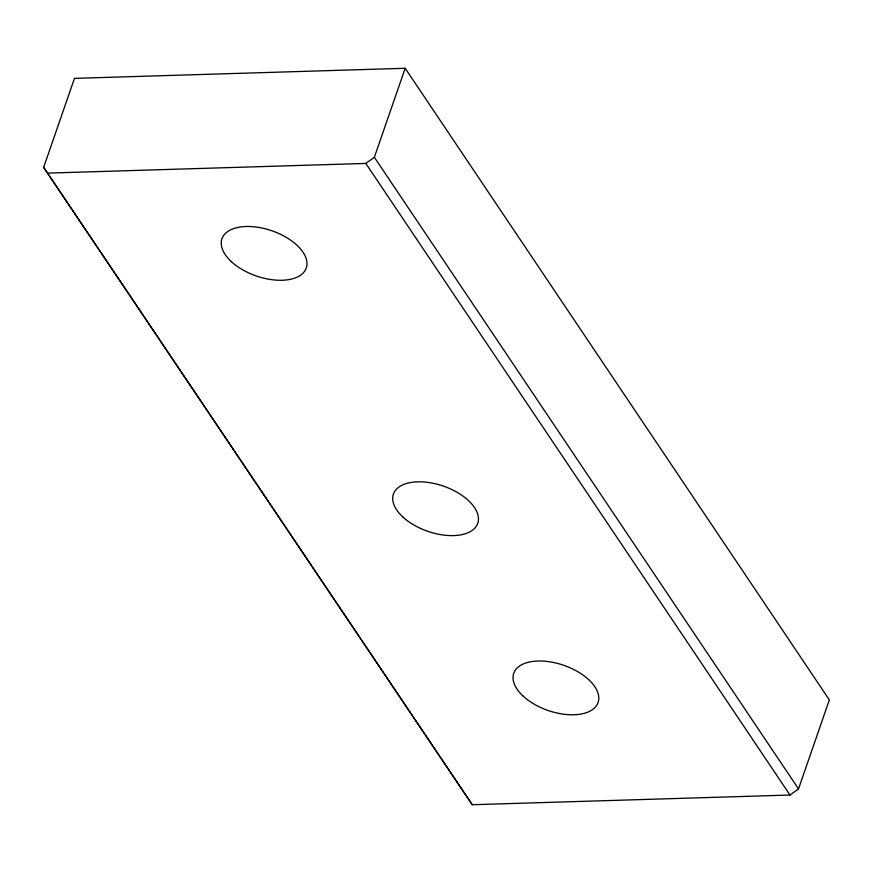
<?xml version="1.0" encoding="UTF-8"?>
<svg xmlns="http://www.w3.org/2000/svg" width="873" height="873" viewBox="0 0 873 873"><rect width="100%" height="100%" fill="white"/><g stroke="black" fill="none" stroke-linecap="round" stroke-linejoin="round"><path stroke-width="1.31" d="M43.65 167.376L74.478 78.363L405.17 68.28L829.35 699.895L798.522 788.897L789.989 795.03L472.26 804.72L43.65 167.376L472.26 804.72M48.08 173.105L365.809 163.426L374.353 157.293L405.17 68.28M374.353 157.293L798.522 788.897M365.809 163.426L789.989 795.03M523.003 695.988A44.621 23.909 19.1 0 0 596.183 706.061A44.621 23.909 19.1 0 0 548.55 661.625A44.621 23.909 19.1 0 0 523.003 695.988M402.671 516.816A44.621 23.909 19.1 0 0 475.85 526.877A44.621 23.909 19.1 0 0 428.217 482.442A44.621 23.909 19.1 0 0 402.671 516.816M231.192 261.474A44.621 23.909 19.1 0 0 304.382 271.547A44.621 23.909 19.1 0 0 256.738 227.111A44.621 23.909 19.1 0 0 231.192 261.474"/></g></svg>
